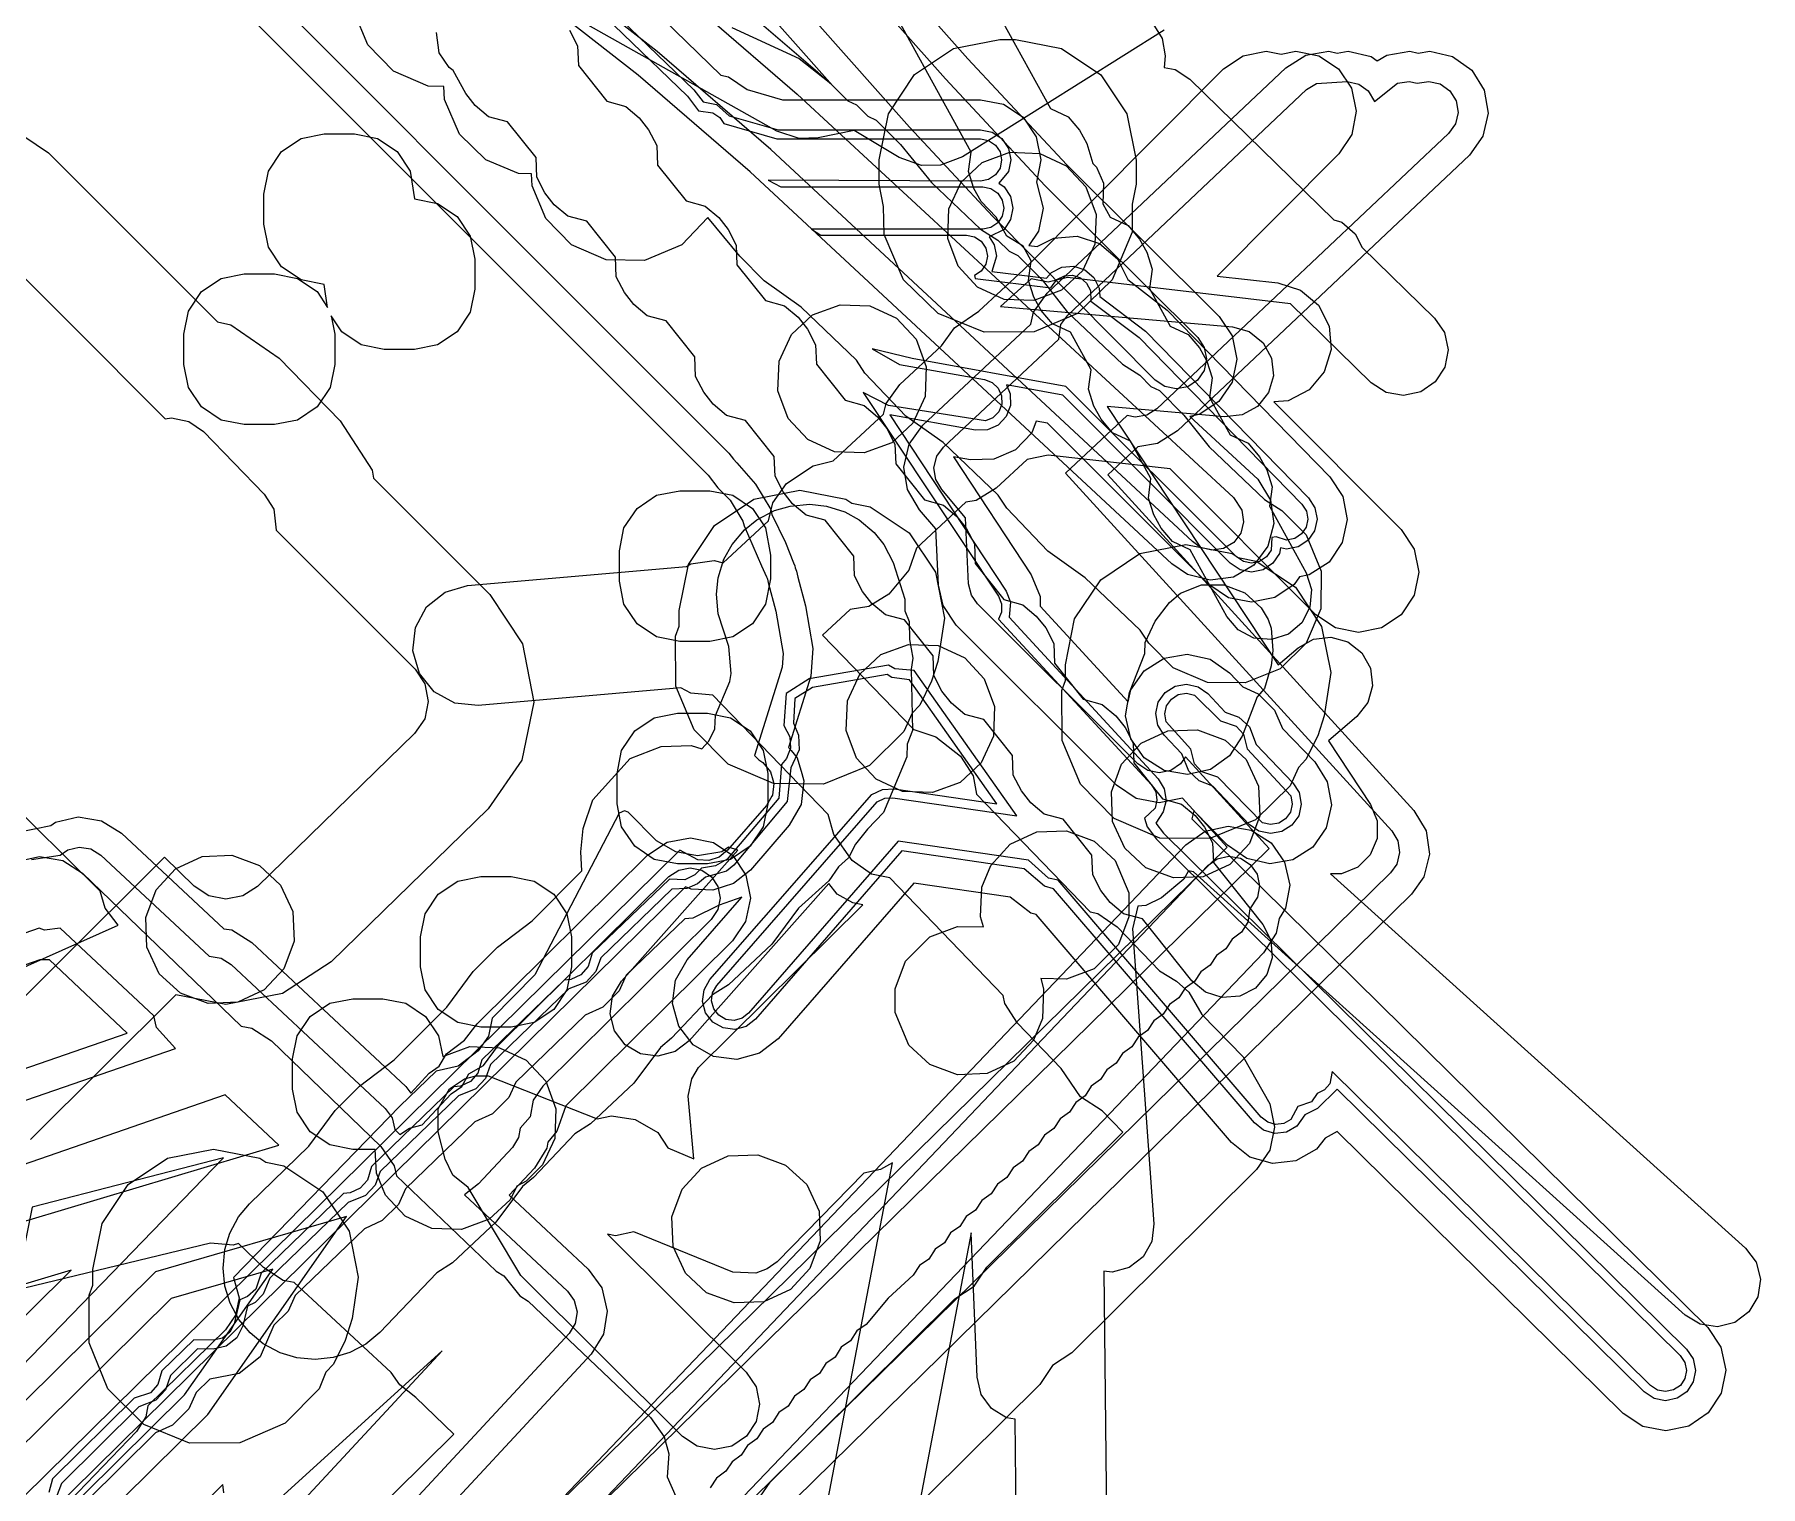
# Model space of a CAD drawing. Header units: metres. Extents: x -2677 to -840, y 169 to 1487.
# Drawn here: x -1615.4 to -1558.2, y 804.4 to 852.6 of the extents above; entities that cross this region are included whole.
import ezdxf

# ---------------------------------------------------------------- set-up
doc = ezdxf.new("R2010")
doc.units = ezdxf.units.M
doc.layers.add('AI_GREENING_EXCLUSIONS', color=1, linetype='Continuous')

msp = doc.modelspace()

# ---------------------------------------------------------------- linework, layer by layer
at = {"layer": 'AI_GREENING_EXCLUSIONS'}
for points in [[(-1601.117, 870.487), (-1584.47, 851.745), (-1581.188, 848.231), (-1576.13, 843.199), (-1575.699, 842.548), (-1575.55, 841.782), (-1575.706, 841.017), (-1576.142, 840.37), (-1576.793, 839.939), (-1577.103, 839.879), (-1574.85, 837.793), (-1574.432, 837.098), (-1574.321, 836.326), (-1574.515, 835.57), (-1574.983, 834.946), (-1575.655, 834.548), (-1576.427, 834.438), (-1577.183, 834.632), (-1577.698, 834.99), (-1591.688, 848.001), (-1595.404, 851.205), (-1599.582, 854.479)], [(-1592.475, 853.919), (-1589.452, 851.314), (-1588.964, 850.861), (-1598.613, 861.747)], [(-1613.136, 859.421), (-1592.403, 838.657), (-1592.248, 838.46), (-1592.128, 838.339), (-1591.51, 837.634), (-1591.009, 836.793), (-1590.967, 836.618), (-1590.516, 835.694), (-1590.257, 835.014), (-1590.213, 834.918), (-1590.194, 834.849), (-1590.156, 834.747), (-1590.113, 834.545), (-1589.857, 833.591), (-1589.612, 832.17), (-1589.677, 831.252), (-1589.677, 831.252), (-1589.677, 831.252), (-1590.415, 828.892), (-1590.328, 828.785), (-1590.131, 828.541), (-1590.131, 828.541), (-1590.131, 828.541), (-1589.982, 828.025), (-1589.912, 827.78), (-1589.912, 827.78), (-1589.912, 827.78), (-1590.004, 826.995), (-1590.004, 826.995), (-1590.004, 826.995), (-1590.036, 826.94), (-1590.395, 826.306), (-1590.395, 826.306), (-1591.683, 824.822), (-1592.244, 824.372), (-1592.929, 824.15), (-1593.648, 824.185), (-1593.833, 824.266), (-1608.723, 809.589), (-1630.537, 788.087)], [(-1613.893, 858.764), (-1593.084, 837.925), (-1592.763, 837.51), (-1592.354, 837.099), (-1591.931, 836.406), (-1591.892, 836.243), (-1591.314, 834.923), (-1591.146, 834.557), (-1591.132, 834.506), (-1591.117, 834.472), (-1591.095, 834.366), (-1590.841, 833.413), (-1590.599, 832.009), (-1590.632, 831.551), (-1590.632, 831.551), (-1590.632, 831.551), (-1591.548, 828.62), (-1591.408, 828.477), (-1591.267, 828.387), (-1591.018, 828.079), (-1591.018, 828.079), (-1591.018, 828.079), (-1590.944, 827.821), (-1590.908, 827.699), (-1590.908, 827.699), (-1590.908, 827.699), (-1590.955, 827.306), (-1590.955, 827.306), (-1590.955, 827.306), (-1590.97, 827.278), (-1591.15, 826.962), (-1591.15, 826.962), (-1592.438, 825.478), (-1592.719, 825.253), (-1593.061, 825.142), (-1593.421, 825.159), (-1594.021, 825.484), (-1631.57, 788.475)], [(-1599.112, 857.474), (-1592.663, 851.207), (-1592.413, 851.154), (-1591.793, 850.73), (-1590.622, 850.391), (-1584.048, 850.391), (-1583.283, 850.239), (-1582.634, 849.806), (-1582.201, 849.157), (-1582.048, 848.391), (-1582.194, 847.659), (-1581.975, 846.794), (-1582.127, 846.028), (-1582.447, 845.55), (-1582.175, 845.517), (-1581.616, 845.799), (-1580.838, 845.858), (-1580.097, 845.614), (-1579.505, 845.105), (-1579.163, 844.427), (-1577.86, 843.403), (-1572.456, 837.874), (-1572.03, 837.221), (-1571.886, 836.454), (-1572.047, 835.69), (-1572.488, 835.046), (-1573.142, 834.62), (-1573.469, 834.559), (-1573.642, 834.299), (-1574.29, 833.864), (-1575.055, 833.711), (-1575.821, 833.862), (-1576.47, 834.295), (-1581.827, 839.658), (-1582.198, 839.726), (-1582.35, 839.334), (-1582.89, 838.771), (-1583.605, 838.457), (-1584.385, 838.441), (-1584.943, 838.54), (-1582.365, 834.625), (-1582.071, 833.903), (-1582.074, 833.577), (-1579.153, 830.407), (-1579.066, 830.798), (-1578.617, 831.437), (-1577.958, 831.855), (-1577.19, 831.989), (-1576.428, 831.82), (-1575.789, 831.371), (-1575.343, 830.903), (-1574.842, 830.673), (-1574.301, 830.133), (-1574.026, 829.524), (-1572.963, 828.411), (-1572.545, 827.752), (-1572.411, 826.984), (-1572.58, 826.222), (-1573.029, 825.583), (-1573.688, 825.165), (-1574.456, 825.031), (-1575.218, 825.2), (-1575.857, 825.649), (-1576.969, 826.789), (-1577.035, 826.517), (-1559.925, 809.633), (-1559.487, 808.987), (-1559.33, 808.223), (-1559.477, 807.456), (-1559.906, 806.805), (-1560.552, 806.367), (-1561.316, 806.209), (-1562.083, 806.357), (-1562.734, 806.786), (-1572.219, 816.145), (-1572.621, 815.918), (-1572.905, 815.557), (-1573.585, 815.175), (-1574.36, 815.082), (-1575.111, 815.293), (-1575.725, 815.775), (-1582.208, 823.343), (-1582.378, 823.391), (-1583.069, 823.921), (-1586.266, 824.391), (-1590.763, 819.217), (-1591.38, 818.739), (-1592.133, 818.533), (-1592.907, 818.632), (-1593.584, 819.019), (-1594.062, 819.636), (-1594.268, 820.389), (-1594.169, 821.163), (-1593.782, 821.84), (-1591.97, 823.926), (-1592.718, 823.661), (-1593.597, 823.227), (-1593.859, 823.208), (-1595.801, 821.328), (-1596.037, 820.811), (-1596.577, 820.271), (-1597.169, 820.003), (-1599.461, 817.785), (-1599.697, 817.269), (-1600.237, 816.728), (-1600.829, 816.46), (-1603.12, 814.242), (-1603.357, 813.726), (-1603.897, 813.186), (-1604.489, 812.918), (-1606.78, 810.7), (-1607.016, 810.183), (-1607.489, 809.711), (-1607.941, 808.66), (-1608.646, 808.109), (-1609.614, 807.921), (-1610.064, 807.476), (-1610.311, 806.936), (-1610.851, 806.396), (-1611.418, 806.138), (-1613.687, 803.895)], [(-1600.17, 856.689), (-1593.768, 850.503), (-1593.4, 850.017), (-1592.924, 849.959), (-1592.698, 849.805), (-1592.565, 849.6), (-1590.807, 849.091), (-1584.048, 849.091), (-1583.78, 849.038), (-1583.553, 848.886), (-1583.402, 848.659), (-1583.348, 848.391), (-1583.402, 848.123), (-1583.553, 847.896), (-1583.78, 847.745), (-1584.048, 847.691), (-1591.097, 847.719), (-1590.673, 847.494), (-1583.975, 847.494), (-1583.707, 847.44), (-1583.48, 847.289), (-1583.328, 847.061), (-1583.275, 846.794), (-1583.328, 846.526), (-1583.48, 846.299), (-1583.707, 846.147), (-1583.975, 846.094), (-1589.652, 846.094), (-1589.341, 845.896), (-1584.518, 845.896), (-1584.25, 845.843), (-1584.023, 845.691), (-1583.871, 845.464), (-1583.818, 845.196), (-1583.871, 844.928), (-1584.023, 844.701), (-1584.245, 844.552), (-1584.227, 844.458), (-1581.712, 844.151), (-1581.512, 844.424), (-1581.268, 844.547), (-1580.996, 844.567), (-1580.736, 844.482), (-1580.529, 844.304), (-1580.406, 844.06), (-1580.395, 843.706), (-1578.79, 842.494), (-1573.386, 836.966), (-1573.237, 836.737), (-1573.186, 836.468), (-1573.243, 836.201), (-1573.397, 835.976), (-1573.626, 835.827), (-1573.894, 835.776), (-1574.238, 835.885), (-1574.387, 835.855), (-1574.411, 835.444), (-1574.562, 835.217), (-1574.789, 835.065), (-1575.057, 835.011), (-1575.325, 835.064), (-1575.552, 835.215), (-1581.22, 840.868), (-1586.321, 841.804), (-1587.644, 842.117), (-1586.74, 841.601), (-1583.914, 841.1), (-1583.659, 841.001), (-1583.462, 840.811), (-1583.353, 840.561), (-1583.347, 840.288), (-1583.446, 840.034), (-1583.635, 839.837), (-1583.885, 839.727), (-1587.104, 840.243), (-1587.94, 840.674), (-1583.451, 833.911), (-1583.348, 833.658), (-1583.35, 833.384), (-1583.449, 833.151), (-1578.379, 827.648), (-1578.237, 827.415), (-1578.195, 827.145), (-1578.259, 826.88), (-1578.61, 826.543), (-1578.523, 826.254), (-1578.206, 825.846), (-1560.838, 808.708), (-1560.685, 808.482), (-1560.63, 808.214), (-1560.681, 807.946), (-1560.831, 807.718), (-1561.057, 807.564), (-1561.325, 807.509), (-1561.593, 807.561), (-1561.821, 807.711), (-1572.382, 818.132), (-1572.458, 817.731), (-1572.637, 817.525), (-1572.882, 817.403), (-1573.067, 817.13), (-1573.522, 816.97), (-1573.75, 816.545), (-1573.988, 816.411), (-1574.26, 816.378), (-1574.523, 816.452), (-1574.737, 816.621), (-1581.473, 824.483), (-1581.789, 824.55), (-1582.457, 825.145), (-1586.78, 825.781), (-1591.744, 820.069), (-1591.96, 819.902), (-1592.224, 819.83), (-1592.494, 819.865), (-1592.732, 820), (-1592.899, 820.216), (-1592.971, 820.48), (-1592.936, 820.75), (-1592.801, 820.988), (-1587.475, 827.091), (-1587.228, 827.208), (-1586.956, 827.222), (-1582.849, 826.618), (-1586.253, 831.443), (-1586.892, 831.495), (-1587.101, 831.621), (-1589.729, 831.166), (-1590.494, 830.684), (-1590.577, 829.616), (-1590.378, 829.244), (-1590.358, 828.869), (-1590.484, 828.519), (-1590.654, 828.323), (-1590.737, 827.208), (-1592.457, 825.187), (-1592.842, 824.963), (-1593.31, 824.885), (-1593.522, 824.661), (-1593.855, 824.502), (-1594.371, 824.521), (-1596.936, 822.067), (-1597.061, 821.617), (-1597.304, 821.349), (-1597.636, 821.19), (-1597.863, 821.17), (-1600.596, 818.524), (-1600.721, 818.075), (-1600.964, 817.806), (-1601.296, 817.647), (-1601.523, 817.627), (-1604.256, 814.982), (-1604.381, 814.532), (-1604.624, 814.264), (-1604.956, 814.104), (-1605.183, 814.085), (-1607.915, 811.439), (-1608.094, 810.91), (-1608.363, 810.667), (-1608.624, 810.56), (-1608.813, 809.76), (-1608.951, 809.479), (-1609.197, 809.286), (-1609.503, 809.22), (-1610.141, 809.228), (-1611.21, 808.201), (-1611.335, 807.742), (-1611.578, 807.474), (-1612.127, 807.295), (-1614.832, 804.62), (-1614.957, 804.161)], [(-1599.926, 856.87), (-1593.559, 850.719), (-1593.246, 850.315), (-1592.806, 850.235), (-1592.383, 849.86), (-1590.764, 849.391), (-1584.048, 849.391), (-1583.666, 849.315), (-1583.341, 849.098), (-1583.124, 848.774), (-1583.048, 848.391), (-1583.124, 848.009), (-1583.442, 847.617), (-1583.268, 847.501), (-1583.051, 847.176), (-1582.975, 846.794), (-1583.051, 846.411), (-1583.268, 846.087), (-1583.765, 845.835), (-1583.594, 845.579), (-1583.518, 845.196), (-1583.674, 844.693), (-1581.859, 844.471), (-1581.697, 844.66), (-1581.348, 844.836), (-1580.959, 844.865), (-1580.589, 844.743), (-1580.293, 844.489), (-1580.117, 844.14), (-1580.096, 843.862), (-1578.575, 842.704), (-1573.171, 837.175), (-1572.958, 836.848), (-1572.886, 836.465), (-1572.967, 836.083), (-1573.187, 835.761), (-1573.514, 835.548), (-1573.898, 835.476), (-1574.096, 835.518), (-1574.134, 835.33), (-1574.35, 835.005), (-1574.674, 834.788), (-1575.057, 834.711), (-1575.44, 834.787), (-1575.764, 835.003), (-1581.321, 840.581), (-1583.191, 840.925), (-1583.06, 840.626), (-1583.051, 840.236), (-1583.193, 839.872), (-1583.463, 839.591), (-1583.821, 839.434), (-1584.211, 839.426), (-1587.055, 839.93), (-1583.2, 834.076), (-1583.053, 833.714), (-1583.101, 833.217), (-1578.159, 827.851), (-1577.955, 827.518), (-1577.895, 827.133), (-1577.987, 826.754), (-1578.237, 826.376), (-1577.981, 826.046), (-1560.627, 808.921), (-1560.408, 808.598), (-1560.33, 808.216), (-1560.403, 807.833), (-1560.618, 807.507), (-1560.941, 807.288), (-1561.323, 807.209), (-1561.706, 807.283), (-1562.032, 807.498), (-1572.222, 817.553), (-1572.872, 816.902), (-1573.292, 816.702), (-1573.555, 816.317), (-1573.895, 816.126), (-1574.283, 816.079), (-1574.658, 816.185), (-1574.965, 816.426), (-1581.624, 824.198), (-1581.925, 824.283), (-1582.602, 824.863), (-1586.662, 825.46), (-1591.518, 819.872), (-1591.826, 819.634), (-1592.203, 819.531), (-1592.59, 819.58), (-1592.928, 819.774), (-1593.167, 820.082), (-1593.27, 820.459), (-1593.221, 820.846), (-1593.027, 821.184), (-1587.654, 827.331), (-1587.302, 827.499), (-1586.912, 827.518), (-1583.507, 827.018), (-1586.404, 831.136), (-1586.993, 831.213), (-1587.151, 831.308), (-1589.62, 830.881), (-1590.204, 830.513), (-1590.254, 829.692), (-1590.084, 829.303), (-1590.064, 828.81), (-1590.343, 828.218), (-1590.46, 827.095), (-1592.232, 824.989), (-1592.48, 824.784), (-1593.176, 824.591), (-1593.434, 824.359), (-1593.795, 824.208), (-1594.284, 824.188), (-1596.642, 821.906), (-1596.813, 821.45), (-1597.136, 821.1), (-1597.709, 820.876), (-1600.302, 818.364), (-1600.472, 817.907), (-1600.796, 817.557), (-1601.368, 817.333), (-1603.962, 814.821), (-1604.132, 814.364), (-1604.456, 814.015), (-1605.028, 813.791), (-1607.622, 811.278), (-1607.846, 810.742), (-1608.116, 810.472), (-1608.366, 810.347), (-1608.521, 809.691), (-1608.718, 809.29), (-1609.07, 809.014), (-1609.507, 808.92), (-1610.02, 808.927), (-1610.916, 808.043), (-1611.086, 807.574), (-1611.41, 807.225), (-1611.971, 807.001), (-1614.538, 804.462), (-1614.709, 803.993)], [(-1584.975, 855.994), (-1581.731, 850.101), (-1581.139, 849.825), (-1580.762, 849.377), (-1580.521, 848.939), (-1580.327, 848.268), (-1580.206, 848.153), (-1579.966, 847.619), (-1579.988, 846.934), (-1579.743, 846.489), (-1579.15, 846.213), (-1578.774, 845.765), (-1578.533, 845.327), (-1578.356, 844.769), (-1578.44, 844.121), (-1577.754, 842.876), (-1577.162, 842.601), (-1576.785, 842.153), (-1576.544, 841.715), (-1576.367, 841.157), (-1576.451, 840.509), (-1575.766, 839.264), (-1575.174, 838.988), (-1574.797, 838.541), (-1574.556, 838.103), (-1574.379, 837.545), (-1574.463, 836.897), (-1573.247, 834.687), (-1573.07, 834.129), (-1573.12, 833.546), (-1573.39, 833.027), (-1573.837, 832.65), (-1574.395, 832.473), (-1574.978, 832.523), (-1575.498, 832.793), (-1575.875, 833.241), (-1577.091, 835.45), (-1577.091, 835.45), (-1577.683, 835.726), (-1578.06, 836.174), (-1578.301, 836.612), (-1578.478, 837.17), (-1578.394, 837.818), (-1579.079, 839.062), (-1579.672, 839.338), (-1580.048, 839.786), (-1580.29, 840.224), (-1580.466, 840.782), (-1580.383, 841.43), (-1581.068, 842.675), (-1581.66, 842.95), (-1582.037, 843.398), (-1582.278, 843.836), (-1582.455, 844.394), (-1582.371, 845.042), (-1582.639, 845.53), (-1583.18, 845.863), (-1583.535, 846.487), (-1584.025, 847.01), (-1584.266, 847.448), (-1584.443, 848.006), (-1584.359, 848.654), (-1587.603, 854.547)], [(-1593.128, 853.162), (-1590.131, 850.579), (-1575.66, 837.192), (-1575.375, 836.767), (-1575.32, 836.38), (-1575.417, 836.002), (-1575.651, 835.69), (-1575.987, 835.492), (-1576.373, 835.436), (-1576.373, 835.436), (-1576.751, 835.533), (-1577.018, 835.724), (-1591.01, 848.736), (-1594.78, 851.987), (-1598.957, 855.26)], [(-1577.96, 852.703), (-1584.649, 848.491), (-1585.378, 848.213), (-1586.008, 848.206), (-1586.743, 848.468), (-1588.239, 849.364), (-1589.432, 849.126), (-1590.067, 849.102), (-1590.808, 849.346), (-1598.851, 853.888)], [(-1592.302, 852.784), (-1590.062, 851.753), (-1589.066, 850.976), (-1588.452, 850.357), (-1588.166, 850.223), (-1587.787, 849.845), (-1587.513, 849.71), (-1586.703, 848.899), (-1585.676, 847.642), (-1584.047, 846.091), (-1583.472, 845.726), (-1583.104, 845.358), (-1582.816, 845.217), (-1582.005, 844.407), (-1581.172, 843.355), (-1579.34, 841.608), (-1578.766, 841.244), (-1578.397, 840.875), (-1578.109, 840.734), (-1577.299, 839.924), (-1576.465, 838.872), (-1574.633, 837.125), (-1574.059, 836.761), (-1573.248, 835.95), (-1572.744, 834.743), (-1572.758, 833.488), (-1573.248, 832.349), (-1574.114, 831.501), (-1575.266, 831.034), (-1576.521, 831.048), (-1577.66, 831.538), (-1578.471, 832.349), (-1578.754, 832.785), (-1580.58, 834.526), (-1581.817, 835.406), (-1583.178, 836.831), (-1583.461, 837.268), (-1585.287, 839.009), (-1586.524, 839.888), (-1587.885, 841.314), (-1588.168, 841.75), (-1590.001, 843.501), (-1591.221, 844.381), (-1592.031, 845.192), (-1593.094, 846.478), (-1593.962, 845.57), (-1595.194, 845.055), (-1596.463, 845.072), (-1597.614, 845.57), (-1598.469, 846.447), (-1598.922, 847.531), (-1598.939, 847.925), (-1599.375, 847.942), (-1600.459, 848.395), (-1601.336, 849.25), (-1601.834, 850.401), (-1601.851, 850.824), (-1602.372, 850.841), (-1603.523, 851.339), (-1604.378, 852.216), (-1604.831, 853.3)], [(-1597.684, 852.694), (-1597.416, 852.174), (-1597.39, 851.522), (-1596.447, 850.337), (-1595.816, 850.165), (-1595.37, 849.787), (-1595.058, 849.396), (-1594.79, 848.876), (-1594.763, 848.223), (-1593.812, 847.029), (-1593.182, 846.857), (-1592.735, 846.48), (-1592.424, 846.088), (-1592.156, 845.568), (-1592.129, 844.915), (-1591.178, 843.722), (-1590.548, 843.55), (-1590.101, 843.172), (-1589.79, 842.78), (-1589.521, 842.26), (-1589.495, 841.608), (-1588.544, 840.414), (-1587.914, 840.242), (-1587.467, 839.864), (-1587.156, 839.473), (-1586.887, 838.952), (-1586.861, 838.3), (-1585.91, 837.106), (-1585.28, 836.934), (-1584.833, 836.556), (-1584.521, 836.165), (-1584.253, 835.644), (-1584.227, 834.992), (-1583.276, 833.798), (-1582.646, 833.626), (-1582.199, 833.248), (-1581.887, 832.857), (-1581.619, 832.336), (-1581.592, 831.684), (-1580.642, 830.49), (-1580.011, 830.318), (-1579.565, 829.94), (-1579.253, 829.549), (-1578.985, 829.029), (-1578.958, 828.376), (-1578.008, 827.182), (-1577.377, 827.01), (-1576.93, 826.632), (-1576.619, 826.241), (-1576.351, 825.721), (-1576.324, 825.068), (-1574.687, 823.012), (-1574.419, 822.492), (-1574.37, 821.909), (-1574.548, 821.352), (-1574.926, 820.905), (-1575.447, 820.636), (-1576.03, 820.588), (-1576.587, 820.766), (-1577.034, 821.144), (-1578.671, 823.199), (-1579.301, 823.371), (-1579.748, 823.749), (-1580.06, 824.14), (-1580.328, 824.66), (-1580.354, 825.313), (-1581.305, 826.507), (-1581.935, 826.679), (-1582.382, 827.057), (-1582.694, 827.448), (-1582.962, 827.968), (-1582.989, 828.621), (-1583.939, 829.815), (-1584.569, 829.987), (-1585.016, 830.365), (-1585.328, 830.756), (-1585.596, 831.276), (-1585.623, 831.929), (-1586.573, 833.123), (-1587.204, 833.295), (-1587.651, 833.673), (-1587.962, 834.064), (-1588.23, 834.584), (-1588.257, 835.237), (-1589.208, 836.431), (-1589.838, 836.603), (-1590.285, 836.981), (-1590.596, 837.372), (-1590.864, 837.892), (-1590.891, 838.545), (-1591.842, 839.739), (-1592.472, 839.911), (-1592.919, 840.289), (-1593.23, 840.68), (-1593.499, 841.2), (-1593.525, 841.853), (-1594.476, 843.047), (-1595.106, 843.219), (-1595.553, 843.597), (-1595.864, 843.988), (-1596.133, 844.508), (-1596.159, 845.161), (-1597.11, 846.355), (-1597.74, 846.527), (-1598.187, 846.905), (-1598.499, 847.296), (-1598.767, 847.816), (-1598.793, 848.469), (-1599.736, 849.653), (-1600.367, 849.825), (-1600.813, 850.203), (-1601.125, 850.594), (-1601.541, 851.363), (-1601.68, 851.455), (-1602.005, 851.942), (-1602.099, 852.62)], [(-1578.33, 852.918), (-1578.021, 852.421), (-1577.926, 851.843), (-1577.959, 851.46), (-1577.595, 851.392), (-1577.105, 851.073), (-1572.332, 846.408), (-1572.064, 846.321), (-1571.619, 845.941), (-1571.386, 845.484), (-1568.99, 843.142), (-1568.659, 842.659), (-1568.538, 842.086), (-1568.646, 841.511), (-1568.965, 841.021), (-1569.448, 840.69), (-1570.021, 840.569), (-1570.596, 840.677), (-1571.086, 840.996), (-1573.768, 843.617), (-1581.162, 844.494), (-1581.806, 844.33), (-1582.373, 844.44), (-1583.387, 843.529), (-1575.694, 842.856), (-1575.132, 842.692), (-1574.675, 842.326), (-1574.394, 841.813), (-1574.33, 841.231), (-1574.494, 840.669), (-1574.86, 840.213), (-1575.373, 839.931), (-1575.955, 839.868), (-1579.847, 840.208), (-1574.175, 831.629), (-1573.515, 832.195), (-1573.005, 832.482), (-1572.423, 832.552), (-1571.86, 832.394), (-1571.4, 832.033), (-1571.113, 831.523), (-1571.043, 830.941), (-1571.201, 830.378), (-1571.562, 829.918), (-1572.507, 829.107), (-1571.11, 826.994), (-1570.888, 826.453), (-1570.891, 825.867), (-1571.118, 825.328), (-1571.534, 824.916), (-1572.075, 824.694), (-1572.435, 824.696), (-1558.669, 812.274), (-1558.319, 811.805), (-1558.175, 811.238), (-1558.26, 810.659), (-1558.56, 810.156), (-1559.029, 809.806), (-1559.597, 809.663), (-1560.176, 809.747), (-1560.678, 810.047), (-1576.989, 824.765), (-1577.152, 824.801), (-1577.302, 824.515), (-1578.04, 823.899), (-1578.567, 823.643), (-1578.831, 823.627), (-1579.006, 822.866), (-1578.296, 813.077), (-1578.368, 812.496), (-1578.657, 811.987), (-1579.119, 811.628), (-1579.683, 811.472), (-1579.955, 811.506), (-1579.832, 800.261)], [(-1615.974, 826.074), (-1614.894, 826.296), (-1614.739, 826.408), (-1613.979, 826.586), (-1613.209, 826.46), (-1612.546, 826.048), (-1609.151, 822.876), (-1608.888, 822.833), (-1608.225, 822.422), (-1603.112, 817.642), (-1602.951, 817.417), (-1602.338, 818.077), (-1602.01, 818.314), (-1601.768, 818.722), (-1601.165, 819.172), (-1600.745, 819.717), (-1595.091, 825.315), (-1594.44, 825.745), (-1593.674, 825.894), (-1592.909, 825.738), (-1592.263, 825.301), (-1591.832, 824.65), (-1591.684, 823.884), (-1591.84, 823.119), (-1592.277, 822.473), (-1597.803, 817.001), (-1598.105, 816.158), (-1598.405, 815.793), (-1598.436, 815.595), (-1598.846, 814.931), (-1599.686, 814.027), (-1597.067, 811.579), (-1596.616, 810.952), (-1596.434, 810.185), (-1596.558, 809.422), (-1596.967, 808.757), (-1637.528, 765.032), (-1575.867, 825.578), (-1577.35, 827.206), (-1578.12, 827.05), (-1578.885, 827.202), (-1579.534, 827.635), (-1584.859, 832.951), (-1585.293, 833.599), (-1585.444, 834.277), (-1585.527, 836.146), (-1586.073, 836.782), (-1586.476, 837.451), (-1586.593, 838.195), (-1586.416, 838.955), (-1585.961, 839.589), (-1582.385, 842.938), (-1582.294, 843.335), (-1581.843, 843.97), (-1573.92, 851.454), (-1573.259, 851.869), (-1572.49, 851.999), (-1572.221, 851.938), (-1571.851, 851.999), (-1571.091, 851.822), (-1570.888, 851.676), (-1570.572, 851.872), (-1569.802, 851.999), (-1569.528, 851.935), (-1569.149, 851.999), (-1568.389, 851.825), (-1567.752, 851.373), (-1567.337, 850.712), (-1567.207, 849.943), (-1567.381, 849.182), (-1567.833, 848.546), (-1577.518, 839.398), (-1578.177, 838.984), (-1578.825, 838.873), (-1579.823, 837.939), (-1569.67, 826.794), (-1569.267, 826.125), (-1569.151, 825.354), (-1569.338, 824.596), (-1569.747, 824.02), (-1625.035, 769.732)], [(-1591.465, 803.86), (-1591.028, 804.507), (-1584.901, 810.586), (-1584.263, 811.008), (-1583.836, 811.642), (-1583.836, 811.642), (-1579.323, 816.118), (-1580.013, 816.832), (-1580.733, 817.294), (-1581.369, 818.235), (-1582.824, 819.74), (-1583.246, 820.397), (-1583.294, 820.658), (-1587.062, 824.558), (-1587.67, 824.69), (-1588.311, 825.134), (-1588.916, 826), (-1589.102, 826.668), (-1592.924, 830.623), (-1593.662, 830.696), (-1593.986, 830.87), (-1600.714, 830.279), (-1601.49, 830.363), (-1602.174, 830.738), (-1602.663, 831.347), (-1602.882, 832.096), (-1602.797, 832.872), (-1602.422, 833.556), (-1601.813, 834.045), (-1601.064, 834.263), (-1593.806, 834.901), (-1593.662, 834.987), (-1592.889, 835.099), (-1592.586, 835.022), (-1591.087, 836.411), (-1590.943, 837.015), (-1590.485, 837.647), (-1589.606, 838.234), (-1588.935, 838.405), (-1587.263, 839.954), (-1587.179, 840.308), (-1586.721, 840.94), (-1585.339, 842.221), (-1584.907, 842.819), (-1584.1, 843.371), (-1582.623, 844.741), (-1575.989, 851.41), (-1575.341, 851.846), (-1574.576, 852), (-1574.076, 851.902), (-1573.589, 852), (-1572.823, 851.85), (-1572.173, 851.418), (-1571.738, 850.77), (-1571.583, 850.005), (-1571.734, 849.24), (-1572.165, 848.59), (-1576.202, 844.532), (-1574.181, 844.308), (-1573.437, 844.072), (-1572.84, 843.57), (-1572.48, 842.877), (-1572.413, 842.099), (-1572.649, 841.355), (-1573.151, 840.758), (-1573.844, 840.399), (-1574.322, 840.358), (-1570.095, 836.124), (-1569.662, 835.475), (-1569.511, 834.709), (-1569.664, 833.944), (-1570.098, 833.295), (-1570.747, 832.862), (-1571.512, 832.711), (-1572.278, 832.864), (-1572.926, 833.298), (-1577.761, 838.141), (-1581.805, 838.59), (-1582.502, 838.443), (-1583.525, 837.494), (-1584.19, 837.085), (-1584.533, 837.03), (-1586.176, 835.508), (-1586.432, 834.777), (-1587.088, 833.981), (-1587.753, 833.573), (-1588.372, 833.474), (-1589.292, 832.621), (-1586.263, 829.487), (-1585.527, 829.247), (-1584.717, 828.607), (-1584.295, 827.951), (-1584.183, 827.335), (-1580.417, 823.438), (-1580.157, 823.382), (-1579.516, 822.937), (-1578.11, 821.482), (-1577.553, 821.134), (-1577.14, 820.767), (-1576.702, 820.026), (-1575.341, 818.617), (-1574.449, 817.058), (-1574.3, 816.292), (-1574.455, 815.527), (-1574.892, 814.88), (-1581.019, 808.802), (-1581.657, 808.38), (-1582.084, 807.746), (-1588.212, 801.668)], [(-1639.757, 761.442), (-1574.479, 825.54), (-1577.253, 828.585), (-1577.413, 828.344), (-1577.738, 828.127), (-1578.12, 828.05), (-1578.503, 828.126), (-1578.828, 828.343), (-1584.152, 833.659), (-1584.352, 833.943), (-1584.445, 834.322), (-1584.543, 836.515), (-1585.334, 837.456), (-1585.535, 837.79), (-1585.593, 838.176), (-1585.5, 838.554), (-1585.278, 838.859), (-1581.451, 842.443), (-1581.381, 842.926), (-1581.156, 843.244), (-1573.233, 850.727), (-1572.903, 850.934), (-1571.884, 850.999), (-1571.504, 850.911), (-1571.186, 850.683), (-1570.977, 850.332), (-1570.22, 850.936), (-1569.835, 850.999), (-1569.559, 850.935), (-1569.178, 851), (-1568.797, 850.913), (-1568.479, 850.687), (-1568.272, 850.356), (-1568.207, 849.971), (-1568.294, 849.591), (-1568.52, 849.273), (-1578.205, 840.125), (-1578.535, 839.917), (-1578.919, 839.852), (-1579.179, 839.911), (-1581.226, 837.995), (-1570.409, 826.12), (-1570.208, 825.786), (-1570.15, 825.4), (-1570.243, 825.022), (-1570.448, 824.733), (-1633.15, 763.164)], [(-1616.575, 849.71), (-1614.969, 848.631), (-1609.366, 843.019), (-1608.922, 842.923), (-1607.317, 841.815), (-1605.295, 839.731), (-1604.235, 838.093), (-1604.187, 837.83), (-1600.328, 833.964), (-1599.24, 832.327), (-1598.867, 830.396), (-1599.268, 828.471), (-1600.379, 826.849), (-1605.594, 821.772), (-1607.201, 820.722), (-1609.085, 820.355), (-1610.747, 820.681), (-1615.568, 815.877)], [(-1617.446, 846.159), (-1611.093, 839.794), (-1610.883, 839.833), (-1610.31, 839.71), (-1609.829, 839.378), (-1607.807, 837.294), (-1607.489, 836.802), (-1607.41, 836.104), (-1602.805, 831.492), (-1602.479, 831), (-1602.367, 830.421), (-1602.487, 829.844), (-1602.821, 829.357), (-1608.036, 824.28), (-1608.518, 823.965), (-1609.083, 823.855), (-1609.648, 823.966), (-1610.13, 824.282), (-1611.121, 825.249), (-1618.414, 817.982)], [(-1625.996, 817.037), (-1612.651, 822.991), (-1613.091, 823.557), (-1613.248, 824.122), (-1618.845, 829.657)], [(-1589.84, 800.076), (-1586.97, 815.1), (-1587.366, 814.88), (-1587.915, 814.765), (-1590.796, 811.823), (-1591.125, 811.587), (-1591.506, 811.447), (-1592.268, 811.478), (-1595.554, 812.818), (-1596.156, 812.683), (-1596.427, 812.735), (-1591.822, 808.151), (-1591.495, 807.666), (-1591.38, 807.092), (-1591.493, 806.518), (-1591.817, 806.03), (-1592.303, 805.704), (-1592.876, 805.588), (-1593.451, 805.701), (-1593.938, 806.025), (-1599.303, 811.365), (-1601.042, 814.28), (-1601.559, 814.698), (-1601.812, 815.226), (-1602.045, 816.131), (-1602.04, 816.894), (-1601.661, 817.556), (-1601.171, 817.888), (-1600.786, 817.991), (-1600.381, 817.989), (-1596.77, 816.559), (-1596.292, 816.668), (-1595.502, 816.537), (-1594.757, 816.109), (-1594.425, 815.597), (-1593.556, 815.241), (-1593.746, 817.322), (-1593.629, 817.895), (-1593.402, 818.269), (-1587.956, 823.665), (-1588.288, 823.738), (-1588.8, 824.021), (-1589.08, 824.371), (-1593.715, 819.148), (-1594.181, 818.794), (-1594.748, 818.646), (-1595.327, 818.725), (-1595.833, 819.021), (-1596.186, 819.487), (-1596.334, 820.054), (-1596.255, 820.633), (-1595.959, 821.139), (-1592.105, 825.482), (-1592.414, 825.58), (-1592.629, 825.428), (-1593.441, 825.29), (-1594.158, 825.428), (-1594.793, 825.788), (-1595.735, 826.739), (-1595.857, 826.786), (-1596.038, 826.706), (-1598.832, 821.343), (-1600.254, 819.909), (-1600.375, 819.304), (-1600.712, 818.825), (-1601.382, 818.308), (-1602.106, 818.141), (-1603.316, 816.986), (-1608.825, 811.302), (-1608.646, 810.618), (-1608.766, 810.046), (-1609.096, 809.562), (-1611.669, 807.042), (-1611.734, 806.676), (-1612.05, 806.183), (-1614.814, 803.308)], [(-1615.35, 785.682), (-1577.236, 825.663), (-1576.597, 826.111), (-1575.835, 826.28), (-1575.067, 826.145), (-1574.408, 825.726), (-1573.961, 825.087), (-1573.791, 824.325), (-1573.791, 824.325), (-1573.927, 823.556), (-1574.147, 823.21), (-1574.246, 822.73), (-1574.665, 822.071), (-1597.492, 798.191)], [(-1615.533, 825.177), (-1614.579, 825.315), (-1614.325, 825.497), (-1613.945, 825.586), (-1613.56, 825.523), (-1613.229, 825.318), (-1609.633, 821.958), (-1609.24, 821.897), (-1608.908, 821.691), (-1603.795, 816.911), (-1603.568, 816.595), (-1603.48, 816.206), (-1603.307, 816.044), (-1602.991, 816.259), (-1602.568, 816.36), (-1601.606, 817.396), (-1601.253, 817.633), (-1601.024, 818.053), (-1600.533, 818.333), (-1600.041, 819.006), (-1594.387, 824.604), (-1594.062, 824.82), (-1593.679, 824.894), (-1593.297, 824.816), (-1592.973, 824.597), (-1592.758, 824.272), (-1592.684, 823.889), (-1592.762, 823.507), (-1592.98, 823.183), (-1598.57, 817.649), (-1598.894, 817.186), (-1598.988, 816.628), (-1599.324, 816.253), (-1599.374, 815.944), (-1599.578, 815.612), (-1600.698, 814.406), (-1601.165, 814.04), (-1597.75, 810.848), (-1597.524, 810.535), (-1597.434, 810.155), (-1597.496, 809.77), (-1597.7, 809.437), (-1641.058, 762.697)], [(-1616.026, 825.11), (-1615.263, 825.276), (-1614.495, 825.138), (-1613.839, 824.716), (-1608.574, 819.64), (-1608.22, 819.576), (-1607.564, 819.153), (-1603.944, 815.65), (-1603.5, 815.009), (-1603.428, 814.676), (-1600.112, 811.508), (-1599.864, 811.351), (-1599.33, 810.689), (-1599.054, 810.515), (-1594.993, 806.651), (-1594.544, 806.014), (-1594.386, 805.443), (-1594.444, 804.677), (-1594.159, 804.025)], [(-1613.088, 786.523), (-1576.513, 824.972), (-1576.194, 825.196), (-1575.813, 825.28), (-1575.429, 825.213), (-1575.1, 825.003), (-1574.876, 824.684), (-1574.791, 824.303), (-1574.859, 823.918), (-1574.859, 823.918), (-1575.118, 823.537), (-1575.178, 823.092), (-1575.387, 822.763), (-1575.705, 822.532), (-1575.915, 822.204), (-1576.225, 821.987), (-1576.434, 821.662), (-1576.743, 821.445), (-1576.953, 821.12), (-1577.262, 820.903), (-1577.471, 820.578), (-1577.781, 820.362), (-1577.99, 820.036), (-1578.299, 819.82), (-1578.508, 819.495), (-1578.818, 819.278), (-1579.027, 818.953), (-1579.336, 818.736), (-1579.545, 818.411), (-1579.855, 818.194), (-1580.064, 817.869), (-1580.373, 817.652), (-1580.582, 817.327), (-1580.892, 817.11), (-1581.101, 816.785), (-1581.41, 816.569), (-1581.62, 816.243), (-1581.929, 816.027), (-1582.138, 815.702), (-1582.448, 815.485), (-1582.657, 815.16), (-1582.966, 814.943), (-1583.175, 814.618), (-1583.485, 814.401), (-1583.694, 814.076), (-1584.003, 813.859), (-1584.212, 813.534), (-1584.522, 813.318), (-1584.731, 812.992), (-1585.04, 812.776), (-1585.249, 812.451), (-1585.559, 812.234), (-1585.768, 811.909), (-1586.078, 811.692), (-1586.28, 811.374), (-1587.113, 810.608), (-1587.84, 809.74), (-1588.149, 809.523), (-1588.358, 809.198), (-1588.667, 808.981), (-1588.876, 808.656), (-1589.185, 808.439), (-1589.394, 808.113), (-1589.703, 807.896), (-1589.906, 807.577), (-1590.221, 807.354), (-1590.43, 807.029), (-1590.739, 806.812), (-1590.948, 806.486), (-1591.257, 806.269), (-1591.466, 805.944), (-1591.775, 805.727), (-1591.984, 805.401), (-1592.293, 805.184), (-1592.496, 804.866), (-1592.811, 804.642), (-1593.02, 804.317)], [(-1623.419, 814.524), (-1610.756, 818.901), (-1611.389, 819.598), (-1611.477, 819.986), (-1614.583, 822.888), (-1615.105, 822.823), (-1615.277, 822.891), (-1628.804, 818.179)], [(-1623.745, 815.469), (-1612.352, 819.407), (-1614.932, 821.845), (-1615.255, 821.84), (-1628.26, 817.309)], [(-1629.478, 803.688), (-1621.874, 811.257), (-1621.53, 811.439), (-1607.321, 815.69), (-1609.103, 817.356), (-1622.549, 812.708), (-1637.219, 798.091)], [(-1620.514, 804.213), (-1619.84, 804.745), (-1619.242, 804.864), (-1609.157, 815.27), (-1615.512, 813.633), (-1616.308, 809.651), (-1616.533, 809.111), (-1616.947, 808.698), (-1617.488, 808.475), (-1618.074, 808.476), (-1618.614, 808.701), (-1619.027, 809.116), (-1619.25, 809.657), (-1619.249, 810.242), (-1618.735, 812.802), (-1622.43, 811.851), (-1631.262, 803.05)], [(-1615.301, 801.195), (-1609.683, 806.75), (-1605.081, 813.321), (-1611.417, 811.491), (-1616.863, 806.106), (-1617.189, 805.891), (-1617.572, 805.817), (-1617.954, 805.896), (-1618.277, 806.114), (-1618.492, 806.44), (-1618.566, 806.823), (-1618.488, 807.205), (-1618.269, 807.528), (-1614.211, 811.541), (-1620.715, 809.595), (-1628.066, 802.271)], [(-1582.832, 800.228), (-1582.902, 806.597), (-1583.182, 806.641), (-1583.682, 806.946), (-1584.027, 807.419), (-1584.164, 807.987), (-1584.36, 812.776), (-1586.893, 799.513)], [(-1606.39, 801.29), (-1601.525, 806.102), (-1602.776, 807.315), (-1603.309, 807.73), (-1603.602, 808.147), (-1606.816, 811.136), (-1607.182, 811.203), (-1607.838, 811.626), (-1608.669, 812.43), (-1608.844, 812.374), (-1609.594, 812.435), (-1621.626, 809.533), (-1631.676, 799.519)], [(-1616.004, 801.906), (-1610.45, 807.398), (-1607.525, 811.575), (-1610.895, 810.601), (-1616.16, 805.395), (-1616.811, 804.965), (-1617.578, 804.817), (-1618.342, 804.974), (-1618.989, 805.411), (-1619.418, 806.062), (-1619.566, 806.829), (-1619.41, 807.593), (-1618.973, 808.239), (-1617.764, 809.434), (-1620.188, 808.709), (-1627.36, 801.563)], [(-1631.463, 777.011), (-1601.912, 808.867), (-1607.53, 803.755)], [(-1609.145, 804.151), (-1609.187, 804.427), (-1613.895, 799.772)]]:
    msp.add_lwpolyline(points, dxfattribs=at)
for points in [[(-1602.939, 870.1), (-1602.553, 870.154), (-1602.175, 870.056), (-1601.864, 869.821), (-1585.216, 851.079), (-1581.899, 847.527), (-1576.84, 842.495), (-1576.625, 842.169), (-1576.55, 841.786), (-1576.628, 841.404), (-1576.846, 841.08), (-1577.172, 840.865), (-1577.555, 840.791), (-1577.937, 840.868), (-1578.26, 841.087), (-1583.639, 846.513), (-1586.403, 849.48), (-1597.867, 862.412), (-1603.356, 868.49), (-1603.554, 868.826), (-1603.608, 869.213), (-1603.51, 869.59), (-1603.276, 869.902), (-1602.939, 870.1)], [(-1582.889, 852.389), (-1581.358, 852.085), (-1580.061, 851.217), (-1579.193, 849.92), (-1578.889, 848.389), (-1578.889, 847.583), (-1579.02, 846.924), (-1579.02, 845.999), (-1579.683, 844.413), (-1580.827, 843.29), (-1582.272, 842.686), (-1583.933, 842.67), (-1585.455, 843.29), (-1586.599, 844.413), (-1587.246, 845.922), (-1587.262, 846.842), (-1587.411, 847.592), (-1587.411, 848.394), (-1587.107, 849.925), (-1586.239, 851.222), (-1584.942, 852.09), (-1583.411, 852.394), (-1582.889, 852.389)], [(-1607.82, 846.257), (-1607.82, 847.257), (-1607.668, 848.022), (-1607.234, 848.671), (-1606.585, 849.105), (-1605.82, 849.257), (-1604.82, 849.257), (-1604.055, 849.105), (-1603.406, 848.671), (-1602.972, 848.022), (-1602.82, 847.1), (-1602.062, 846.949), (-1601.413, 846.515), (-1600.979, 845.866), (-1600.827, 845.101), (-1600.827, 844.101), (-1600.979, 843.336), (-1601.413, 842.687), (-1602.062, 842.253), (-1602.827, 842.101), (-1603.827, 842.101), (-1604.592, 842.253), (-1605.241, 842.687), (-1605.592, 843.212), (-1605.472, 842.607), (-1605.472, 841.607), (-1605.624, 840.842), (-1606.058, 840.193), (-1606.707, 839.759), (-1607.472, 839.607), (-1608.472, 839.607), (-1609.237, 839.759), (-1609.886, 840.193), (-1610.32, 840.842), (-1610.472, 841.607), (-1610.472, 842.607), (-1610.32, 843.372), (-1609.886, 844.021), (-1609.237, 844.455), (-1608.472, 844.607), (-1607.472, 844.607), (-1606.707, 844.455), (-1606.058, 844.021), (-1605.707, 843.496), (-1605.827, 844.258), (-1606.585, 844.409), (-1607.234, 844.843), (-1607.668, 845.492), (-1607.82, 846.257)], [(-1580.255, 845.594), (-1580.664, 844.712), (-1581.363, 844.065), (-1582.28, 843.724), (-1583.266, 843.763), (-1584.148, 844.172), (-1584.795, 844.871), (-1585.136, 845.788), (-1585.097, 846.774), (-1584.688, 847.656), (-1583.989, 848.303), (-1583.072, 848.644), (-1582.086, 848.605), (-1581.204, 848.196), (-1580.557, 847.497), (-1580.216, 846.58), (-1580.255, 845.594)], [(-1585.848, 841.522), (-1585.887, 840.536), (-1586.296, 839.654), (-1586.995, 839.007), (-1587.912, 838.666), (-1588.898, 838.705), (-1589.78, 839.114), (-1590.427, 839.813), (-1590.768, 840.73), (-1590.729, 841.716), (-1590.32, 842.598), (-1589.621, 843.245), (-1588.704, 843.586), (-1587.718, 843.547), (-1586.836, 843.138), (-1586.189, 842.439), (-1585.848, 841.522)], [(-1593.028, 837.413), (-1592.263, 837.261), (-1591.614, 836.827), (-1591.18, 836.178), (-1591.014, 835.278), (-1591.014, 834.486), (-1591.18, 833.648), (-1591.614, 832.999), (-1592.263, 832.565), (-1593.028, 832.413), (-1594.028, 832.413), (-1594.793, 832.565), (-1595.442, 832.999), (-1595.876, 833.648), (-1596.028, 834.413), (-1596.028, 835.413), (-1595.876, 836.178), (-1595.442, 836.827), (-1594.793, 837.261), (-1594.028, 837.413), (-1593.028, 837.413)], [(-1587.71, 836.878), (-1586.413, 836.01), (-1585.545, 834.713), (-1585.241, 833.182), (-1585.462, 831.741), (-1585.674, 831.086), (-1586.067, 830.296), (-1586.316, 830.029), (-1586.588, 829.416), (-1587.732, 828.293), (-1589.254, 827.673), (-1590.915, 827.689), (-1592.424, 828.336), (-1593.547, 829.48), (-1594.151, 830.925), (-1594.167, 832.586), (-1594.043, 832.922), (-1594.043, 833.435), (-1593.739, 834.966), (-1592.871, 836.263), (-1591.574, 837.131), (-1590.043, 837.435), (-1588.512, 837.131), (-1588.313, 836.997), (-1587.71, 836.878)], [(-1608.95, 812.766), (-1608.662, 813.307), (-1608.304, 813.742), (-1606.333, 815.658), (-1605.457, 816.841), (-1604.647, 817.651), (-1603.496, 818.519), (-1601.756, 820.273), (-1600.88, 821.456), (-1600.069, 822.266), (-1598.919, 823.134), (-1597.274, 824.791), (-1597.305, 825.425), (-1597.225, 826.2), (-1596.914, 827.147), (-1595.676, 828.52), (-1594.646, 828.927), (-1593.652, 828.954), (-1593.296, 828.841), (-1593.057, 829.097), (-1592.86, 829.512), (-1592.84, 829.957), (-1592.366, 831.076), (-1592.319, 831.345), (-1592.403, 832.241), (-1592.753, 833.329), (-1592.811, 833.984), (-1592.753, 834.516), (-1592.559, 835.138), (-1592.288, 835.628), (-1591.879, 836.114), (-1591.465, 836.447), (-1590.88, 836.754), (-1590.366, 836.903), (-1589.713, 836.961), (-1589.163, 836.9), (-1588.552, 836.706), (-1588.08, 836.447), (-1587.576, 836.023), (-1587.257, 835.628), (-1586.942, 835.029), (-1586.565, 833.818), (-1586.562, 833.422), (-1586.417, 833.067), (-1586.409, 832.473), (-1586.293, 831.852), (-1586.349, 831.491), (-1586.301, 829.457), (-1586.479, 828.996), (-1586.498, 828.575), (-1587.265, 826.732), (-1587.797, 826.183), (-1588.192, 825.683), (-1588.43, 825.226), (-1588.761, 824.934), (-1589.083, 824.468), (-1590.091, 823.552), (-1590.974, 822.363), (-1592.412, 821.013), (-1592.935, 820.685), (-1594.297, 819.237), (-1594.669, 818.937), (-1595.551, 817.748), (-1596.989, 816.399), (-1597.512, 816.07), (-1598.875, 814.622), (-1599.246, 814.323), (-1600.129, 813.133), (-1601.567, 811.784), (-1602.089, 811.455), (-1603.98, 809.475), (-1604.445, 809.09), (-1604.968, 808.81), (-1605.528, 808.637), (-1606.124, 808.575), (-1606.732, 808.634), (-1607.286, 808.8), (-1607.843, 809.099), (-1608.279, 809.457), (-1608.654, 809.909), (-1608.942, 810.441), (-1609.115, 811.005), (-1609.177, 811.607), (-1609.115, 812.224), (-1608.95, 812.766)], [(-1574.9, 835.074), (-1573.603, 834.206), (-1572.735, 832.909), (-1572.431, 831.378), (-1572.652, 829.937), (-1572.864, 829.282), (-1573.257, 828.492), (-1573.506, 828.225), (-1573.778, 827.612), (-1574.922, 826.489), (-1576.444, 825.869), (-1578.105, 825.885), (-1579.614, 826.532), (-1580.737, 827.676), (-1581.341, 829.121), (-1581.357, 830.782), (-1581.233, 831.118), (-1581.233, 831.631), (-1580.929, 833.162), (-1580.061, 834.459), (-1578.764, 835.327), (-1577.233, 835.631), (-1575.702, 835.327), (-1575.503, 835.193), (-1574.9, 835.074)], [(-1576.721, 834.285), (-1575.978, 834.29), (-1575.284, 834.023), (-1574.735, 833.521), (-1574.508, 833.133), (-1574.408, 832.853), (-1574.348, 832.112), (-1574.402, 831.598), (-1574.634, 830.853), (-1574.868, 830.573), (-1575.37, 829.27), (-1575.787, 828.611), (-1576.425, 828.162), (-1577.187, 827.991), (-1577.956, 828.124), (-1578.615, 828.541), (-1579.064, 829.179), (-1579.235, 829.941), (-1579.102, 830.71), (-1578.601, 832.01), (-1578.586, 832.372), (-1578.259, 833.081), (-1577.785, 833.701), (-1577.412, 834.009), (-1576.721, 834.285)], [(-1576.721, 834.285), (-1575.978, 834.29), (-1575.284, 834.023), (-1574.735, 833.521), (-1574.508, 833.133), (-1574.408, 832.853), (-1574.348, 832.112), (-1574.402, 831.598), (-1574.634, 830.853), (-1574.868, 830.573), (-1575.37, 829.27), (-1575.787, 828.611), (-1576.425, 828.162), (-1577.187, 827.991), (-1577.956, 828.124), (-1578.615, 828.541), (-1579.064, 829.179), (-1579.235, 829.941), (-1579.102, 830.71), (-1578.601, 832.01), (-1578.586, 832.372), (-1578.259, 833.081), (-1577.785, 833.701), (-1577.412, 834.009), (-1576.721, 834.285)], [(-1583.621, 829.262), (-1584.03, 828.38), (-1584.729, 827.733), (-1585.646, 827.392), (-1586.632, 827.431), (-1587.514, 827.84), (-1588.161, 828.539), (-1588.502, 829.456), (-1588.463, 830.442), (-1588.054, 831.324), (-1587.355, 831.971), (-1586.438, 832.312), (-1585.452, 832.273), (-1584.57, 831.864), (-1583.923, 831.165), (-1583.582, 830.248), (-1583.621, 829.262)], [(-1575.13, 829.574), (-1574.906, 828.994), (-1573.687, 827.721), (-1573.478, 827.391), (-1573.41, 827.007), (-1573.495, 826.626), (-1573.719, 826.307), (-1574.049, 826.098), (-1574.433, 826.03), (-1574.814, 826.115), (-1575.133, 826.339), (-1576.345, 827.61), (-1576.793, 827.779), (-1577.142, 828.102), (-1577.367, 828.682), (-1577.959, 829.299), (-1578.168, 829.629), (-1578.236, 830.013), (-1578.151, 830.394), (-1577.927, 830.713), (-1577.597, 830.922), (-1577.213, 830.99), (-1576.832, 830.905), (-1576.513, 830.681), (-1575.928, 830.066), (-1575.48, 829.898), (-1575.13, 829.574)], [(-1575.2, 828.841), (-1573.757, 827.283), (-1573.71, 827.014), (-1573.77, 826.747), (-1573.927, 826.524), (-1574.157, 826.377), (-1574.426, 826.33), (-1574.693, 826.39), (-1576.182, 827.902), (-1576.704, 828.081), (-1576.947, 828.35), (-1577.073, 828.835), (-1577.889, 829.737), (-1577.936, 830.006), (-1577.876, 830.273), (-1577.719, 830.496), (-1577.489, 830.643), (-1577.22, 830.69), (-1576.953, 830.63), (-1576.091, 829.774), (-1575.568, 829.595), (-1575.326, 829.327), (-1575.2, 828.841)], [(-1591.692, 825.611), (-1592.341, 825.177), (-1593.106, 825.025), (-1594.106, 825.025), (-1594.871, 825.177), (-1595.52, 825.611), (-1595.954, 826.26), (-1596.106, 827.025), (-1596.106, 828.025), (-1595.954, 828.79), (-1595.52, 829.439), (-1594.871, 829.873), (-1594.106, 830.025), (-1593.106, 830.025), (-1592.341, 829.873), (-1591.692, 829.439), (-1591.258, 828.79), (-1591.106, 828.025), (-1591.106, 827.025), (-1591.258, 826.26), (-1591.692, 825.611)], [(-1574.788, 826.623), (-1575.129, 825.706), (-1575.776, 825.007), (-1576.658, 824.598), (-1577.644, 824.559), (-1578.561, 824.9), (-1579.26, 825.547), (-1579.669, 826.429), (-1579.708, 827.415), (-1579.367, 828.332), (-1578.72, 829.031), (-1577.838, 829.44), (-1576.852, 829.479), (-1575.935, 829.138), (-1575.236, 828.491), (-1574.827, 827.609), (-1574.788, 826.623)], [(-1583.061, 825.676), (-1582.179, 826.085), (-1581.193, 826.124), (-1580.276, 825.783), (-1579.577, 825.136), (-1579.129, 824.06), (-1579.129, 823.268), (-1579.47, 822.351), (-1580.276, 821.545), (-1581.193, 821.204), (-1582.053, 821.217), (-1581.955, 820.881), (-1581.994, 819.895), (-1582.296, 819.172), (-1582.943, 818.473), (-1583.825, 818.064), (-1584.811, 818.025), (-1585.728, 818.366), (-1586.427, 819.013), (-1586.875, 820.089), (-1586.875, 820.881), (-1586.534, 821.798), (-1585.728, 822.604), (-1584.811, 822.945), (-1583.951, 822.932), (-1584.049, 823.268), (-1584.01, 824.254), (-1583.708, 824.977), (-1583.061, 825.676)], [(-1606.819, 822.457), (-1607.16, 821.54), (-1607.807, 820.841), (-1608.689, 820.432), (-1609.675, 820.393), (-1610.592, 820.734), (-1611.291, 821.381), (-1611.7, 822.263), (-1611.739, 823.249), (-1611.398, 824.166), (-1610.751, 824.865), (-1609.869, 825.274), (-1608.883, 825.313), (-1607.966, 824.972), (-1607.267, 824.325), (-1606.858, 823.443), (-1606.819, 822.457)], [(-1598.207, 820.195), (-1598.856, 819.761), (-1599.621, 819.609), (-1600.621, 819.609), (-1601.386, 819.761), (-1602.035, 820.195), (-1602.469, 820.844), (-1602.621, 821.609), (-1602.621, 822.609), (-1602.469, 823.374), (-1602.035, 824.023), (-1601.386, 824.457), (-1600.621, 824.609), (-1599.621, 824.609), (-1598.856, 824.457), (-1598.207, 824.023), (-1597.773, 823.374), (-1597.621, 822.609), (-1597.621, 821.609), (-1597.773, 820.844), (-1598.207, 820.195)], [(-1605.638, 820.399), (-1604.873, 820.551), (-1603.873, 820.551), (-1603.108, 820.399), (-1602.459, 819.965), (-1602.025, 819.316), (-1601.889, 818.63), (-1600.988, 818.964), (-1600.002, 818.925), (-1599.12, 818.516), (-1598.473, 817.817), (-1598.132, 816.9), (-1598.171, 815.914), (-1598.58, 815.032), (-1599.12, 814.492), (-1599.426, 814.324), (-1599.653, 813.877), (-1600.352, 813.23), (-1601.269, 812.889), (-1602.255, 812.928), (-1603.137, 813.337), (-1603.784, 814.036), (-1604.086, 814.759), (-1604.125, 815.551), (-1604.873, 815.551), (-1605.638, 815.703), (-1606.287, 816.137), (-1606.721, 816.786), (-1606.873, 817.551), (-1606.873, 818.551), (-1606.721, 819.316), (-1606.287, 819.965), (-1605.638, 820.399)], [(-1607.96, 815.257), (-1607.761, 815.123), (-1607.158, 815.004), (-1605.861, 814.136), (-1604.993, 812.839), (-1604.689, 811.308), (-1604.896, 809.937), (-1605.122, 809.212), (-1605.515, 808.422), (-1605.764, 808.155), (-1605.993, 807.606), (-1607.116, 806.462), (-1608.625, 805.815), (-1610.286, 805.799), (-1611.808, 806.419), (-1612.995, 807.606), (-1613.615, 809.128), (-1613.615, 810.712), (-1613.491, 811.048), (-1613.491, 811.561), (-1613.187, 813.092), (-1612.319, 814.389), (-1611.022, 815.257), (-1609.491, 815.561), (-1607.96, 815.257)], [(-1589.368, 812.516), (-1589.709, 811.599), (-1590.356, 810.9), (-1591.238, 810.491), (-1592.224, 810.452), (-1593.141, 810.793), (-1593.84, 811.44), (-1594.249, 812.322), (-1594.288, 813.308), (-1593.947, 814.225), (-1593.3, 814.924), (-1592.418, 815.333), (-1591.432, 815.372), (-1590.515, 815.031), (-1589.816, 814.384), (-1589.407, 813.502), (-1589.368, 812.516)]]:
    msp.add_lwpolyline(points, close=True, dxfattribs=at)

doc.saveas('drawing.dxf')
